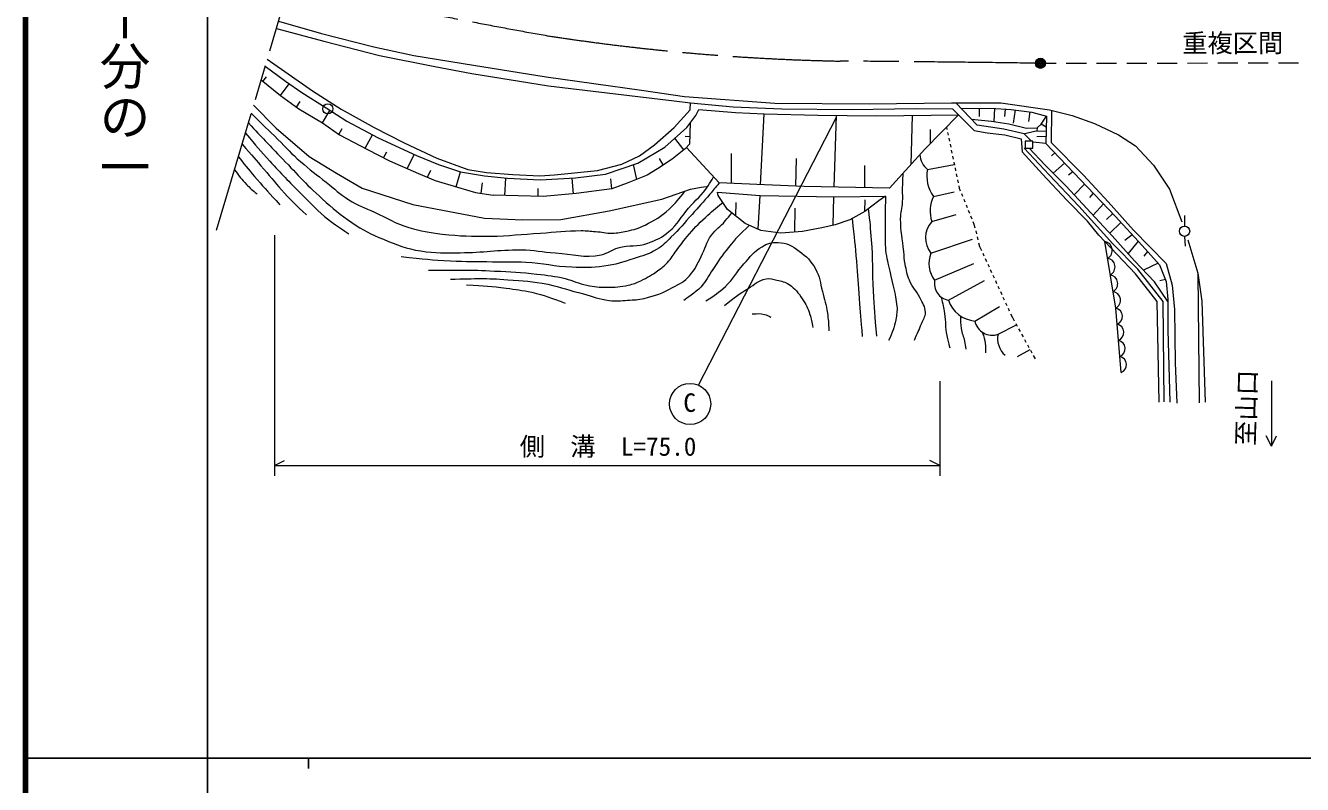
# Model space of a CAD drawing. Units: millimetres, scale not verified. Extents: x 40000 to 680000, y 20000 to 380000.
# Drawn here: x 40000 to 166336, y 202409 to 277486 of the extents above; entities that cross this region are included whole.
import ezdxf
from ezdxf.enums import TextEntityAlignment as Align

# ---------------------------------------------------------------- set-up
doc = ezdxf.new("R2010")
doc.units = ezdxf.units.MM
doc.header["$LTSCALE"] = 1000
doc.header["$PDMODE"] = 32
doc.header["$PDSIZE"] = 500
doc.linetypes.add('CHAIN', pattern=[18.5, 12, -1.5, 3.5, -1.5])
for name, color, linetype, lineweight in [('M-BGD', 7, 'Continuous', 13), ('M-BMK', 2, 'CHAIN', 13), ('M-BMK-SRVR', 3, 'Continuous', 13), ('M-STR-HTXT', 7, 'Continuous', 13), ('M-STR-STRC', 7, 'Continuous', 13), ('M-TTL', 2, 'Continuous', 140), ('M-TTL-BAND', 7, 'Continuous', 25)]:
    doc.layers.add(name, color=color, linetype=linetype, lineweight=lineweight)
doc.layers.add('M-BGD-HTXT', color=7, linetype='Continuous')
doc.styles.add('@ＭＳ ゴシック', font='')
doc.styles.add('ＭＳ ゴシック', font='')
doc.styles.get('@ＭＳ ゴシック').set_extended_font_data('@MS Gothic')
doc.styles.get('ＭＳ ゴシック').set_extended_font_data('MS Gothic')

msp = doc.modelspace()

# ---------------------------------------------------------------- linework, layer by layer
at = {"layer": 'M-BGD'}
for p, q in [((63484, 271959), (63842, 272410)), ((65220, 270560), (66071, 271720)), ((66809, 269408), (67187, 269973)), ((69380, 267868), (70114, 269096)), ((132047, 269851), (134148, 267635)), ((134362, 269297), (134362, 268501)), ((135882, 269291), (135799, 268003)), ((136912, 269223), (136859, 268482)), ((137909, 269134), (137705, 267823)), ((112710, 261735), (113072, 268753)), ((120020, 261505), (120223, 268598)), ((127631, 263759), (127742, 268589)), ((139362, 268956), (139235, 268002)), ((140477, 267720), (141016, 268525)), ((71001, 266705), (71339, 267315)), ((73589, 265345), (74328, 266679)), ((129531, 265810), (129521, 267206)), ((131115, 267440), (131163, 267214)), ((131224, 266920), (131285, 266626)), ((139515, 266044), (138799, 266775)), ((140073, 267379), (140042, 267047)), ((105127, 265187), (104229, 266331)), ((105707, 266481), (105257, 266521)), ((105389, 265425), (108633, 261926)), ((131347, 266333), (131408, 266039)), ((131470, 265745), (131531, 265452)), ((140940, 265804), (139671, 265937)), ((140960, 266504), (140066, 266480)), ((75420, 264404), (75736, 264985)), ((77785, 263389), (78442, 264730)), ((103084, 263694), (102736, 264338)), ((109846, 261869), (109858, 264843)), ((116196, 261602), (116271, 264340)), ((131593, 265158), (131654, 264864)), ((131715, 264571), (131777, 264277)), ((141820, 264886), (141502, 264604)), ((79755, 262478), (80090, 263190)), ((82596, 261545), (83038, 263005)), ((100483, 262270), (100138, 263733)), ((123028, 261439), (123029, 263652)), ((129239, 263256), (131890, 263736)), ((131838, 263984), (131900, 263690)), ((131961, 263396), (132022, 263103)), ((132084, 262809), (132145, 262515)), ((142776, 263888), (141669, 262895)), ((143609, 263019), (143199, 262674)), ((85071, 260888), (85204, 261932)), ((87426, 260675), (87512, 262400)), ((94206, 260836), (94084, 262402)), ((97994, 261343), (97905, 262338)), ((132207, 262222), (132268, 261928)), ((132330, 261634), (132377, 261408)), ((144786, 261790), (143758, 260732)), ((90710, 260594), (90711, 261368)), ((112481, 257328), (112675, 260659)), ((119914, 257737), (119956, 260539)), ((123045, 259096), (123064, 260254)), ((129842, 260581), (131879, 261029)), ((132377, 261408), (132482, 261150)), ((132595, 260873), (132709, 260595)), ((132822, 260317), (132935, 260039)), ((145640, 260900), (145278, 260469)), ((110262, 258655), (110311, 259981)), ((116121, 257062), (116151, 259435)), ((133049, 259762), (133162, 259484)), ((133276, 259206), (133389, 258928)), ((146648, 259847), (145612, 258730)), ((129663, 258094), (132067, 258778)), ((133502, 258651), (133616, 258373)), ((133729, 258095), (133834, 257838)), ((133834, 257838), (133930, 257460)), ((147562, 258894), (146935, 258301)), ((148381, 258009), (147292, 256938)), ((154704, 257643), (154689, 258696)), ((134004, 257169), (134077, 256878)), ((134151, 256587), (134225, 256297)), ((149500, 256784), (148753, 256233)), ((154663, 256630), (154716, 255659)), ((129577, 254960), (133706, 256367)), ((134299, 256006), (134394, 255628)), ((134394, 255628), (134570, 255246)), ((150071, 256158), (149076, 254939)), ((129944, 252285), (133838, 253946)), ((134696, 254974), (134821, 254702)), ((134947, 254429), (135073, 254157)), ((152047, 253981), (150598, 253288)), ((150989, 255148), (150635, 254676)), ((135198, 253884), (135324, 253612)), ((135450, 253339), (135575, 253067)), ((135701, 252795), (135826, 252522)), ((155999, 252890), (156125, 240147)), ((131311, 250320), (134865, 252261)), ((135952, 252250), (136078, 251977)), ((136203, 251705), (136329, 251432)), ((152777, 252364), (152221, 252233)), ((136454, 251160), (136580, 250887)), ((136706, 250615), (136831, 250343)), ((133921, 248255), (136374, 249693)), ((136957, 250070), (137082, 249798)), ((137208, 249525), (137334, 249253)), ((137459, 248980), (137635, 248599)), ((136220, 246959), (138034, 247874)), ((137635, 248599), (137823, 248258)), ((137968, 247995), (138113, 247732)), ((138257, 247469), (138402, 247206)), ((138547, 246944), (138692, 246681)), ((138836, 246418), (138981, 246155)), ((138155, 244748), (139381, 245429)), ((139126, 245893), (139270, 245630)), ((139415, 245367), (139560, 245104)), ((139705, 244841), (139893, 244500))]:
    msp.add_line(p, q, dxfattribs=at)
for points in [[(64814, 277202), (69518, 275944), (75026, 274519), (80502, 273431), (84168, 272758), (91726, 271509), (104183, 270052), (105779, 269851)], [(65021, 277903), (69292, 276715), (74463, 275386), (78418, 274537), (84321, 273571), (91514, 272397), (100929, 271084), (105204, 270476), (114122, 269803), (123473, 269755), (131623, 269851), (136490, 269851), (141312, 269138), (143554, 268572), (145767, 267781), (148150, 266689), (149827, 265580), (151613, 263670), (153167, 261287), (154387, 258058)], [(63912, 274155), (68398, 271032), (71214, 269213), (74492, 267414), (77450, 265879), (80700, 264353), (83761, 263251), (85597, 262959), (88225, 262743), (90888, 262634), (92335, 262721), (96592, 263136), (99003, 263786), (100736, 264586), (102243, 265669), (104165, 267402), (105745, 269155), (105779, 269851)], [(63711, 273474), (65706, 271968), (67345, 270857), (69728, 269340), (71800, 268032), (74885, 266381), (78680, 264620), (80873, 263755), (83038, 263005), (85392, 262609), (87681, 262383), (90912, 262223), (94425, 262421), (97373, 262798), (100575, 263881), (103241, 265454), (105416, 267385), (106313, 268587), (106624, 269174), (110258, 268880), (113072, 268753), (118384, 268625), (124186, 268540), (132293, 268651)], [(63305, 272103), (65220, 270560), (67035, 269243), (69380, 267868), (71047, 266672), (73826, 265222), (76011, 264101), (78864, 262858), (80541, 262142), (82745, 261501), (84516, 260974), (86259, 260704)], [(62569, 269615), (64796, 267331), (68074, 264543), (70768, 262876), (73320, 261388), (78331, 259787), (85417, 258441), (89196, 258281), (92975, 258313), (97746, 259145), (102953, 260313), (105806, 261311), (106842, 261509), (107379, 261556)], [(105779, 269851), (110002, 269456), (114841, 269236), (121792, 269181), (128036, 269284), (131705, 269231), (133855, 267109), (135157, 266888), (136896, 266672), (138514, 266266), (138619, 265008)], [(132602, 269266), (135507, 269316), (137503, 269184), (139575, 268930), (141016, 268525), (140940, 265804), (147806, 258638), (150471, 255721), (152194, 253818), (152863, 252151), (153004, 250380), (153023, 247385), (153211, 240215)], [(132293, 268651), (128984, 265247), (125472, 261385), (117033, 261571), (113120, 261716), (108633, 261926)], [(133584, 268230), (135584, 268038), (137269, 267763), (139023, 267334), (140073, 267379)], [(141502, 269090), (141464, 265913), (144668, 262675), (147126, 260047), (149608, 257258), (152867, 253952), (153460, 251795), (153691, 249390), (153739, 244107), (153897, 240134)], [(105741, 267820), (105689, 265759), (105290, 265315), (103972, 264279), (102526, 263326), (101490, 262678), (99534, 261886), (97994, 261343), (94492, 260861), (91204, 260582), (86259, 260704)], [(138799, 266775), (136782, 267232), (134148, 267635)], [(138883, 266792), (139811, 267041), (140976, 267072)], [(140986, 267445), (140477, 267720), (140073, 267379)], [(152653, 240271), (152556, 250180), (150063, 253380), (147581, 255906), (144196, 259618), (141289, 262709), (138790, 265360)], [(153005, 250185), (151712, 252116), (149725, 254207), (147521, 256693), (144988, 259396), (142962, 261596), (140857, 263712), (139309, 265362)], [(152171, 240220), (151947, 250195), (149801, 252933), (146202, 256738), (145081, 258123), (143028, 260195), (140626, 262775), (138619, 265008)], [(148389, 243154), (147861, 249527), (146783, 256124)], [(154996, 256297), (155983, 253000), (156377, 250234), (156718, 240217)]]:
    msp.add_lwpolyline(points, dxfattribs=at)
for points in [[(138900, 266053), (138889, 265360), (139668, 265364), (139672, 266042)], [(108455, 261012), (112675, 260659), (120097, 260537), (125070, 260612), (124420, 260141), (123045, 259096), (121547, 258257), (120087, 257777), (118797, 257476), (116866, 257118), (114738, 256958), (112732, 257212), (111206, 257918), (109445, 259293), (108512, 260678)]]:
    msp.add_lwpolyline(points, close=True, dxfattribs=at)
msp.add_circle((154674, 257137), 507, dxfattribs=at)
for centre, radius, start, end in [((130501, 264824), 2013, 183.36468, 231.17684), ((132448, 262573), 3280, 167.99645, 217.40272), ((132701, 259125), 3208, 153.0164, 198.75067), ((131452, 256477), 2412, 137.87865, 218.95436), ((146639, 255254), 882, 297.92421, 80.64592), ((132143, 253950), 2758, 158.51107, 217.12728), ((146909, 253605), 882, 297.92421, 80.64592), ((147179, 251955), 882, 297.92421, 80.64592), ((131589, 251972), 1675, 169.23178, 260.44939), ((134162, 251241), 2996, 197.89582, 265.38721), ((147448, 250306), 882, 297.92421, 80.64592), ((147696, 248711), 832, 290.95177, 78.52786), ((135628, 248595), 1740, 191.27114, 289.90865), ((147828, 247118), 832, 290.95177, 78.52786), ((138357, 246510), 2183, 168.14448, 228.41403), ((147960, 245525), 832, 290.95177, 78.52786), ((148092, 243932), 832, 290.95177, 78.52786)]:
    msp.add_arc(centre, radius, start, end, dxfattribs=at)
for points, knots in [([(62047, 267851), (63544, 266254), (63934, 265844), (65161, 264575), (66780, 262900), (67627, 261895), (69364, 260343), (70459, 259365), (71075, 258808), (72294, 257989), (73434, 257223), (74131, 256865), (75400, 256340), (76804, 255759), (77613, 255419), (79115, 255187), (80612, 254957), (81475, 254999), (82990, 255011), (85350, 255031), (86666, 255314), (89026, 255299), (90357, 255291), (91091, 255069), (92420, 254995), (94194, 254897), (95232, 254424), (96964, 254816), (97656, 254972), (97968, 255292), (98646, 255504), (99750, 255850), (100494, 255539), (101576, 255953), (102444, 256285), (102948, 256505), (103657, 257106), (104551, 257863), (104822, 258515), (105586, 259405), (106338, 260280), (106898, 260664), (107530, 261630), (107755, 261974), (107845, 262101), (108073, 262530)], [0, 0, 0, 0, 1, 1, 1, 2, 2, 2, 3, 3, 3, 4, 4, 4, 5, 5, 5, 6, 6, 6, 7, 7, 7, 8, 8, 8, 9, 9, 9, 10, 10, 10, 11, 11, 11, 12, 12, 12, 13, 13, 13, 14, 14, 14, 15, 15, 15, 15]), ([(62329, 268804), (63617, 267539), (63939, 267221), (64974, 266209), (65847, 265354), (66293, 264829), (67211, 264024), (68168, 263183), (68754, 262771), (69754, 261980), (70617, 261297), (71043, 260831), (71976, 260247), (72911, 259662), (73519, 259485), (74519, 259022), (75842, 258411), (76530, 257916), (77929, 257506), (79182, 257139), (79912, 257015), (81208, 256862), (83055, 256644), (84105, 256641), (85964, 256654), (87912, 256667), (88998, 256841), (90943, 256958), (92519, 257053), (93399, 257201), (94978, 257198), (95536, 257197), (95848, 257153), (96404, 257111), (97042, 257064), (97394, 256931), (98033, 256951), (98612, 256970), (98937, 257023), (99503, 257149), (100222, 257309), (100630, 257420), (101292, 257743), (102296, 258231), (102840, 258583), (103666, 259334), (104353, 259959), (104597, 260255), (105242, 261114)], [0, 0, 0, 0, 1, 1, 1, 2, 2, 2, 3, 3, 3, 4, 4, 4, 5, 5, 5, 6, 6, 6, 7, 7, 7, 8, 8, 8, 9, 9, 9, 10, 10, 10, 11, 11, 11, 12, 12, 12, 13, 13, 13, 14, 14, 14, 15, 15, 15, 16, 16, 16, 16]), ([(61752, 266853), (62890, 265498), (63201, 265135), (64168, 264067), (65332, 262782), (66018, 262092), (67242, 260865), (68139, 259967), (68599, 259413), (69580, 258607), (70471, 257876), (70826, 257638), (71982, 256894)], [0, 0, 0, 0, 1, 1, 1, 2, 2, 2, 3, 3, 3, 4, 4, 4, 4]), ([(61424, 265745), (62477, 264548), (62745, 264244), (63583, 263275), (64379, 262356), (64781, 261803), (65609, 260913), (66426, 260036), (66725, 259752), (67787, 258752)], [0, 0, 0, 0, 1, 1, 1, 2, 2, 2, 3, 3, 3, 3]), ([(61057, 264503), (61928, 263416), (62164, 263127), (62901, 262268), (63759, 261268), (64057, 260952), (65161, 259763)], [0, 0, 0, 0, 1, 1, 1, 2, 2, 2, 2]), ([(60678, 263223), (61196, 262521), (61350, 262291), (61865, 261769), (62247, 261382), (62398, 261246), (62901, 260837)], [0, 0, 0, 0, 1, 1, 1, 2, 2, 2, 2]), ([(127949, 246368), (128289, 247142), (128386, 247349), (128631, 247991), (128795, 248420), (129040, 248637), (129032, 249096), (129021, 249710), (128753, 250016), (128487, 250569), (128149, 251275), (127751, 251561), (127447, 252283), (127195, 252878), (127155, 253250), (127030, 253884), (126934, 254372), (126939, 254654), (126886, 255149), (126752, 256404), (126585, 257104), (126582, 258367), (126580, 259022), (126733, 259379), (126774, 260032), (126805, 260519), (126768, 260793), (126774, 261281), (126782, 261904), (126793, 262106), (126827, 262875)], [0, 0, 0, 0, 1, 1, 1, 2, 2, 2, 3, 3, 3, 4, 4, 4, 5, 5, 5, 6, 6, 6, 7, 7, 7, 8, 8, 8, 9, 9, 9, 10, 10, 10, 10]), ([(108633, 261926), (108187, 261379), (108068, 261237), (107699, 260801), (107028, 260007), (106634, 259578), (105938, 258805), (105134, 257910), (104717, 257376), (103857, 256535), (103332, 256022), (103051, 255703), (102425, 255320), (101629, 254833), (101091, 254728), (100202, 254444), (99058, 254078), (98418, 253817), (97226, 253672), (95991, 253521), (95286, 253539), (94043, 253577), (92254, 253633), (91272, 253961), (89484, 254048), (88209, 254111), (87492, 254065), (86216, 254086), (84582, 254113), (83666, 254098), (82034, 254180), (80131, 254277), (79492, 254354), (77174, 254604)], [0, 0, 0, 0, 1, 1, 1, 2, 2, 2, 3, 3, 3, 4, 4, 4, 5, 5, 5, 6, 6, 6, 7, 7, 7, 8, 8, 8, 9, 9, 9, 10, 10, 10, 11, 11, 11, 11]), ([(125070, 260612), (125059, 258971), (125052, 258550), (125064, 257228), (125071, 256463), (125012, 256030), (125091, 255269), (125178, 254439), (125335, 253990), (125500, 253173), (125771, 251821), (126071, 251087), (126207, 249716), (126259, 249196), (126183, 248898), (126098, 248382), (125960, 247539), (125784, 247222), (125391, 246313)], [0, 0, 0, 0, 1, 1, 1, 2, 2, 2, 3, 3, 3, 4, 4, 4, 5, 5, 5, 6, 6, 6, 6]), ([(79877, 253285), (82997, 253303), (83852, 253332), (86395, 253201), (88040, 253116), (88967, 253102), (90602, 252899), (91693, 252764), (92313, 252716), (93381, 252457), (94237, 252249), (94675, 251975), (95537, 251797), (96305, 251639), (96751, 251586), (97534, 251600), (98358, 251613), (98833, 251615), (99634, 251807), (100131, 251925), (100410, 252014), (100868, 252240), (101560, 252582), (101952, 252780), (102573, 253238), (102963, 253526), (103187, 253691), (103515, 254048), (103906, 254474), (104051, 254774), (104400, 255235), (104813, 255778), (105020, 256102), (105464, 256620), (106127, 257392), (106518, 257810), (107263, 258503), (107911, 259106), (108153, 259304), (108991, 259966)], [0, 0, 0, 0, 1, 1, 1, 2, 2, 2, 3, 3, 3, 4, 4, 4, 5, 5, 5, 6, 6, 6, 7, 7, 7, 8, 8, 8, 9, 9, 9, 10, 10, 10, 11, 11, 11, 12, 12, 12, 13, 13, 13, 13]), ([(124220, 246749), (124039, 248913), (123994, 249484), (123894, 251240), (123782, 253205), (123855, 254313), (123703, 256276), (123609, 257486), (123575, 257891), (123404, 259369)], [0, 0, 0, 0, 1, 1, 1, 2, 2, 2, 3, 3, 3, 3]), ([(82034, 252389), (84709, 252457), (85495, 252507), (87704, 252342), (89258, 252225), (90143, 252207), (91669, 251890), (93065, 251599), (93812, 251291), (95192, 250929), (96189, 250667), (96731, 250423), (97753, 250288), (98457, 250195), (98862, 250271), (99571, 250317), (100218, 250359), (100593, 250335), (101220, 250498), (102352, 250793), (102997, 250993), (104018, 251563), (104719, 251954), (105166, 252143), (105703, 252740), (106279, 253380), (106431, 253871), (106840, 254629), (107275, 255435), (107321, 256001), (107863, 256739), (108316, 257358), (108728, 257570), (109228, 258152), (109491, 258458), (109582, 258564), (109883, 258951)], [0, 0, 0, 0, 1, 1, 1, 2, 2, 2, 3, 3, 3, 4, 4, 4, 5, 5, 5, 6, 6, 6, 7, 7, 7, 8, 8, 8, 9, 9, 9, 10, 10, 10, 11, 11, 11, 12, 12, 12, 12]), ([(111620, 257726), (110604, 256748), (110283, 256451), (109539, 255534), (108880, 254721), (108585, 254209), (107988, 253350), (107530, 252691), (107373, 252246), (106835, 251652), (106261, 251019), (105379, 250496), (105122, 250291), (105122, 250291), (105122, 250291), (105122, 250291)], [0, 0, 0, 0, 1, 1, 1, 2, 2, 2, 3, 3, 3, 4, 4, 4, 5, 5, 5, 5]), ([(121773, 258383), (122001, 256355), (122064, 255824), (122206, 254180), (122331, 252735), (122368, 251924), (122478, 250478), (122591, 249010), (122628, 248549), (122778, 246722)], [0, 0, 0, 0, 1, 1, 1, 2, 2, 2, 3, 3, 3, 3]), ([(107309, 250247), (108234, 250821), (108553, 251038), (109247, 251672), (110077, 252431), (110305, 253076), (111072, 253898), (111733, 254606), (112025, 255128), (112865, 255611), (113420, 255930), (113811, 256047), (114450, 256027), (115334, 256000), (115833, 255698), (116548, 255179), (117300, 254632), (117688, 254225), (118149, 253417), (118600, 252627), (118603, 252071), (118837, 251192), (119059, 250361), (119213, 249898), (119334, 249046), (119430, 248369), (119448, 248117), (119478, 247301)], [0, 0, 0, 0, 1, 1, 1, 2, 2, 2, 3, 3, 3, 4, 4, 4, 5, 5, 5, 6, 6, 6, 7, 7, 7, 8, 8, 8, 9, 9, 9, 9]), ([(83635, 251824), (85499, 251717), (86025, 251704), (87544, 251503), (88541, 251371), (89105, 251317), (90087, 251098), (91418, 250802), (91891, 250591), (93402, 250006)], [0, 0, 0, 0, 1, 1, 1, 2, 2, 2, 3, 3, 3, 3]), ([(109151, 249783), (110206, 250624), (110520, 250902), (111489, 251481), (112163, 251885), (112491, 252292), (113266, 252425), (113681, 252496), (113927, 252391), (114338, 252297), (114830, 252184), (115136, 252146), (115555, 251864), (116180, 251445), (116426, 251060), (116852, 250439), (117231, 249888), (117403, 249540), (117605, 248902), (117760, 248409), (117800, 248200), (117877, 247605)], [0, 0, 0, 0, 1, 1, 1, 2, 2, 2, 3, 3, 3, 4, 4, 4, 5, 5, 5, 6, 6, 6, 7, 7, 7, 7]), ([(130591, 250627), (130769, 249863), (130814, 249641), (130917, 249002), (131056, 248152), (130969, 247652), (131143, 246808), (131241, 246336), (131279, 246163), (131445, 245612)], [0, 0, 0, 0, 1, 1, 1, 2, 2, 2, 3, 3, 3, 3]), ([(111889, 248954), (111939, 248955), (111952, 248954), (111992, 248954), (112434, 248953), (112701, 249048), (113122, 248916), (113369, 248839), (113479, 248793), (113725, 248643)], [0, 0, 0, 0, 1, 1, 1, 2, 2, 2, 3, 3, 3, 3]), ([(132489, 248756), (132488, 248185), (132489, 247994), (132566, 247514), (132646, 247010), (132809, 246754), (132905, 246252), (132963, 245945), (132982, 245836), (133027, 245461)], [0, 0, 0, 0, 1, 1, 1, 2, 2, 2, 3, 3, 3, 3]), ([(134653, 247154), (134828, 246652), (134900, 246477), (134953, 246022), (134994, 245671), (134995, 245528), (134972, 245118)], [0, 0, 0, 0, 1, 1, 1, 2, 2, 2, 2])]:
    msp.add_open_spline(points, degree=3, knots=knots, dxfattribs=at)
at = {"layer": 'M-BMK'}
msp.add_line((58906, 257233), (73326, 305972), dxfattribs=at)
for centre, radius, start, end in [((186008, 808726), 540548, 257.18659, 259.94252), ((124873, 491538), 217612, 261.20714, 268.8716), ((96239, -2843661), 3117725, 89.19747, 89.55253)]:
    msp.add_arc(centre, radius, start, end, dxfattribs=at)
at = {"layer": 'M-BMK-SRVR'}
msp.add_circle((69912, 269245), 500, dxfattribs=at)
at = {"layer": 'M-STR-HTXT'}
for p, q in [((140907, 273752), (141953, 273754)), ((142953, 273756), (144953, 273759)), ((145953, 273761), (147953, 273765)), ((148953, 273766), (150953, 273770)), ((151953, 273772), (153953, 273775)), ((154953, 273777), (156953, 273781)), ((157953, 273782), (159953, 273786)), ((160953, 273788), (162953, 273791)), ((163953, 273793), (165953, 273797)), ((64631, 256752), (64631, 232945)), ((130473, 242313), (130473, 232945)), ((163256, 242334), (163256, 235883)), ((163256, 235883), (162756, 236883)), ((163256, 235883), (163756, 236883)), ((64631, 233963), (65631, 234463)), ((64631, 233963), (130473, 233963)), ((130473, 233963), (129473, 234463))]:
    msp.add_line(p, q, dxfattribs=at)
for radius in [500, 400, 300, 200, 100, 20]:
    msp.add_circle((140407, 273751), radius, dxfattribs=at)
msp.add_point((140407, 273751), dxfattribs=at)
at = {"layer": 'M-STR-STRC'}
msp.add_line((120210, 268380), (106540, 241893), dxfattribs=at)
msp.add_circle((105752, 240053), 2036, dxfattribs=at)
at = {"layer": 'M-TTL'}
msp.add_line((40000, 380000), (40000, 20000), dxfattribs=at)
at = {"layer": 'M-TTL-BAND'}
for p, q in [((58000, 370000), (58000, 20000)), ((40000, 205000), (579000, 205000)), ((68000, 205000), (68000, 204000))]:
    msp.add_line(p, q, dxfattribs=at)

# ---------------------------------------------------------------- texts
at = {"layer": 'M-BGD-HTXT', "style": 'ＭＳ ゴシック'}
for s, rotation, p in [('重複区間', 0.099, (159435, 275756)), ('至山口', 88.373, (160801, 239670))]:
    msp.add_text(s, height=1833, rotation=rotation, dxfattribs=at).set_placement(p, align=Align.MIDDLE_CENTER)
at = {"layer": 'M-STR-HTXT', "style": 'ＭＳ ゴシック'}
msp.add_text('側\u3000溝\u3000L=75.0', height=1833, dxfattribs=at).set_placement((88892, 234377), align=Align.BOTTOM_LEFT)
at = {"layer": 'M-STR-STRC', "style": 'ＭＳ ゴシック'}
msp.add_text('C', height=1833, dxfattribs=at).set_placement((105086, 238714), align=Align.BOTTOM_LEFT)
at = {"layer": 'M-TTL-BAND', "style": '@ＭＳ ゴシック'}
msp.add_text('縮尺千分の一', height=3666, rotation=270, dxfattribs=at).set_placement((49777, 261030), align=Align.MIDDLE_RIGHT)

doc.saveas('drawing.dxf')
